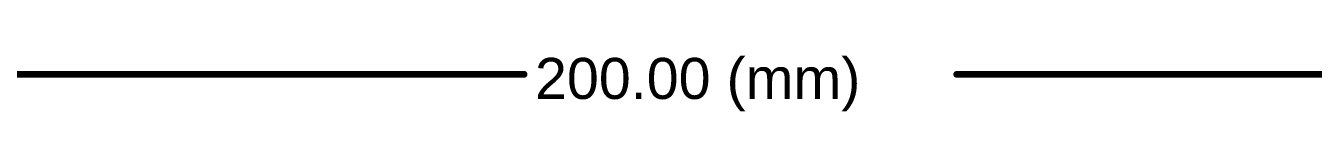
# Model space of a CAD drawing. Header units: inches. Extents: x 0 to 5032, y 0 to 5323.
# Drawn here: x 73.09 to 120.84, y 133.53 to 135.59 of the extents above; entities that cross this region are included whole.
import ezdxf

# ---------------------------------------------------------------- set-up
doc = ezdxf.new("R2010")
doc.units = ezdxf.units.IN
doc.layers.add('Board Outline', color=216, linetype='Continuous')
doc.styles.add('Arial', font='', dxfattribs={"height": 0.2})
doc.styles.get('Arial').set_extended_font_data('Arial')

msp = doc.modelspace()

# ---------------------------------------------------------------- linework, layer by layer
at = {"layer": 'Board Outline'}
for points in [[(0, 134.899, 0.254, 0.254, 0), (91.57, 134.899, 0.254, 0.254, 0)], [(107.618, 134.899, 0.254, 0.254, 0), (200, 134.899, 0.254, 0.254, 0)]]:
    msp.add_lwpolyline(points, format="xyseb", dxfattribs=at)
for points in [[(91.506, 134.899, 0.127, 0.127, 1), (91.633, 134.899, 0.127, 0.127, 1)], [(107.554, 134.899, 0.127, 0.127, 1), (107.681, 134.899, 0.127, 0.127, 1)]]:
    msp.add_lwpolyline(points, format="xyseb", close=True, dxfattribs=at)

# ---------------------------------------------------------------- texts
at = {"layer": 'Board Outline', "style": 'Arial'}
msp.add_text('200.00 (mm)', height=1.524, dxfattribs=at).set_placement((91.976, 133.985))

doc.saveas('drawing.dxf')
